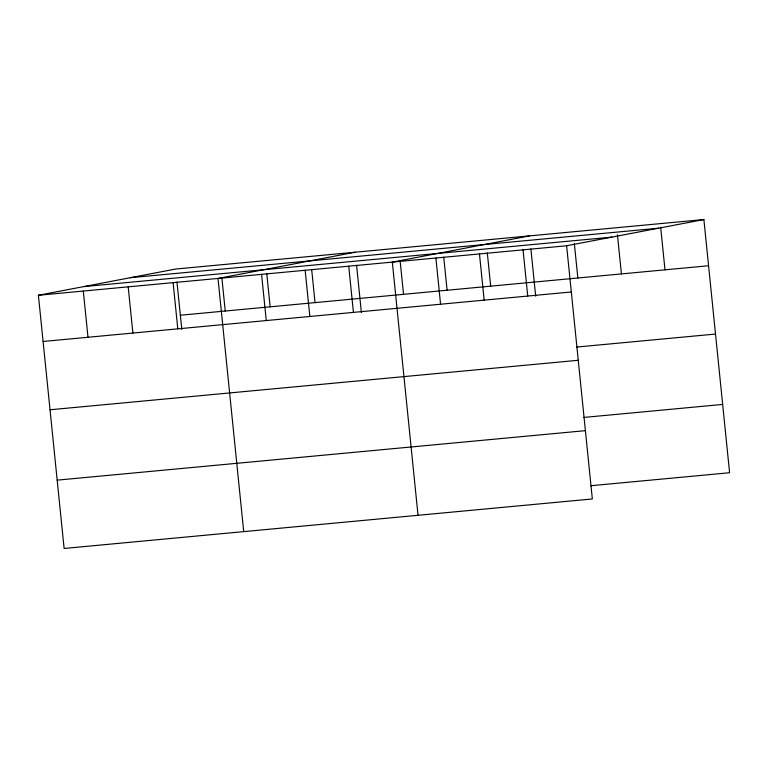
<?xml version="1.0" encoding="UTF-8"?>
<svg xmlns="http://www.w3.org/2000/svg" width="768" height="768" viewBox="0 0 768 768"><rect width="100%" height="100%" fill="white"/><g stroke="black" fill="none" stroke-linecap="round" stroke-linejoin="round"><path stroke-width="1.15" d="M703.882 219.542L566.621 245.77L592.339 498.96L64.118 548.458L38.4 295.267L175.661 269.04L703.882 219.542L729.6 472.733L590.621 485.75M355.258 252.211L217.997 278.438L243.715 531.629M529.565 235.882L392.314 262.109L418.032 515.29M130.358 277.699L658.589 228.202M83.693 286.608L611.923 237.12M38.4 295.267L566.621 245.77M180.346 315.235L708.576 265.747M43.094 341.472L571.315 291.974M576.538 347.069L715.517 334.051M50.035 409.776L578.256 360.278M583.68 417.446L722.659 404.429M57.178 480.144L585.408 430.656M660.662 227.184L664.992 269.827M617.443 234.816L621.418 273.907M574.349 243.638L577.843 277.997M530.89 248.909L535.699 296.208M523.046 249.859L527.741 296.054M487.315 252.989L490.685 286.166M479.472 253.939L484.157 300.144M443.731 257.078L447.101 290.246M435.888 258.019L440.582 304.224M400.157 261.158L403.526 294.326M356.573 265.238L361.382 312.547M348.73 266.189L353.424 312.394M311.674 269.453L315.043 302.621M305.155 270.269L309.85 316.474M266.774 273.658L270.144 306.826M261.571 274.358L266.266 320.554M221.875 277.862L225.245 311.03M176.976 282.067L181.786 329.376M173.098 282.643L177.792 328.848M128.198 286.858L132.893 333.053M83.299 291.062L87.994 337.258"/></g></svg>
